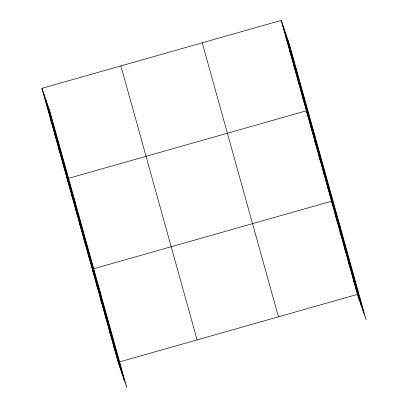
<?xml version="1.0" encoding="UTF-8"?>
<svg xmlns="http://www.w3.org/2000/svg" width="408" height="408" viewBox="0 0 408 408"><rect width="100%" height="100%" fill="white"/><g stroke="black" fill="none" stroke-linecap="round" stroke-linejoin="round"><path stroke-width="0.61" d="M41.927 88.322L50.587 113.608L126.801 387.6L118.147 362.314L41.927 88.322L281.199 20.4L289.853 45.686L366.073 319.678L357.413 294.392L281.199 20.4M118.147 362.314L357.413 294.392M285.391 35.471L287.038 40.28M289.583 50.541L291.23 55.345M293.775 65.606L295.418 70.416M297.968 80.677L299.61 85.486M302.16 95.747L303.802 100.557M315.007 136.104L306.352 110.818L67.08 178.74L75.735 204.026M310.544 125.888L312.186 130.693M314.731 140.959L316.379 145.763M318.923 156.024L320.571 160.834M323.116 171.095L324.763 175.904M327.308 186.165L328.955 190.975M340.16 226.522L331.5 201.236L92.233 269.158L100.888 294.443M335.82 216.76L337.467 221.57M340.139 232.29L341.787 237.094M344.459 247.814L346.106 252.623M348.779 263.339L350.421 268.148M353.099 278.868L354.741 283.672M46.119 103.392L47.767 108.202M50.312 118.463L51.959 123.267M54.504 133.533L56.151 138.338M58.696 148.599L60.343 153.408M62.888 163.669L64.535 168.479M71.273 193.81L72.92 198.619M75.465 208.881L77.107 213.685M79.657 223.946L81.299 228.755M83.849 239.017L85.491 243.826M88.041 254.087L89.683 258.896M96.548 284.682L98.195 289.491M100.868 300.212L102.515 305.016M105.188 315.736L106.835 320.545M109.507 331.26L111.154 336.07M113.827 346.79L115.474 351.594M287.543 38.928L363.757 312.921M285.156 31.967L361.376 305.959M282.846 25.209L359.06 299.202M202.24 42.815L278.455 316.807M120.885 65.907L197.105 339.9M48.272 106.85L124.486 380.843M45.89 99.889L122.104 373.881M43.574 93.131L119.789 367.124"/></g></svg>
